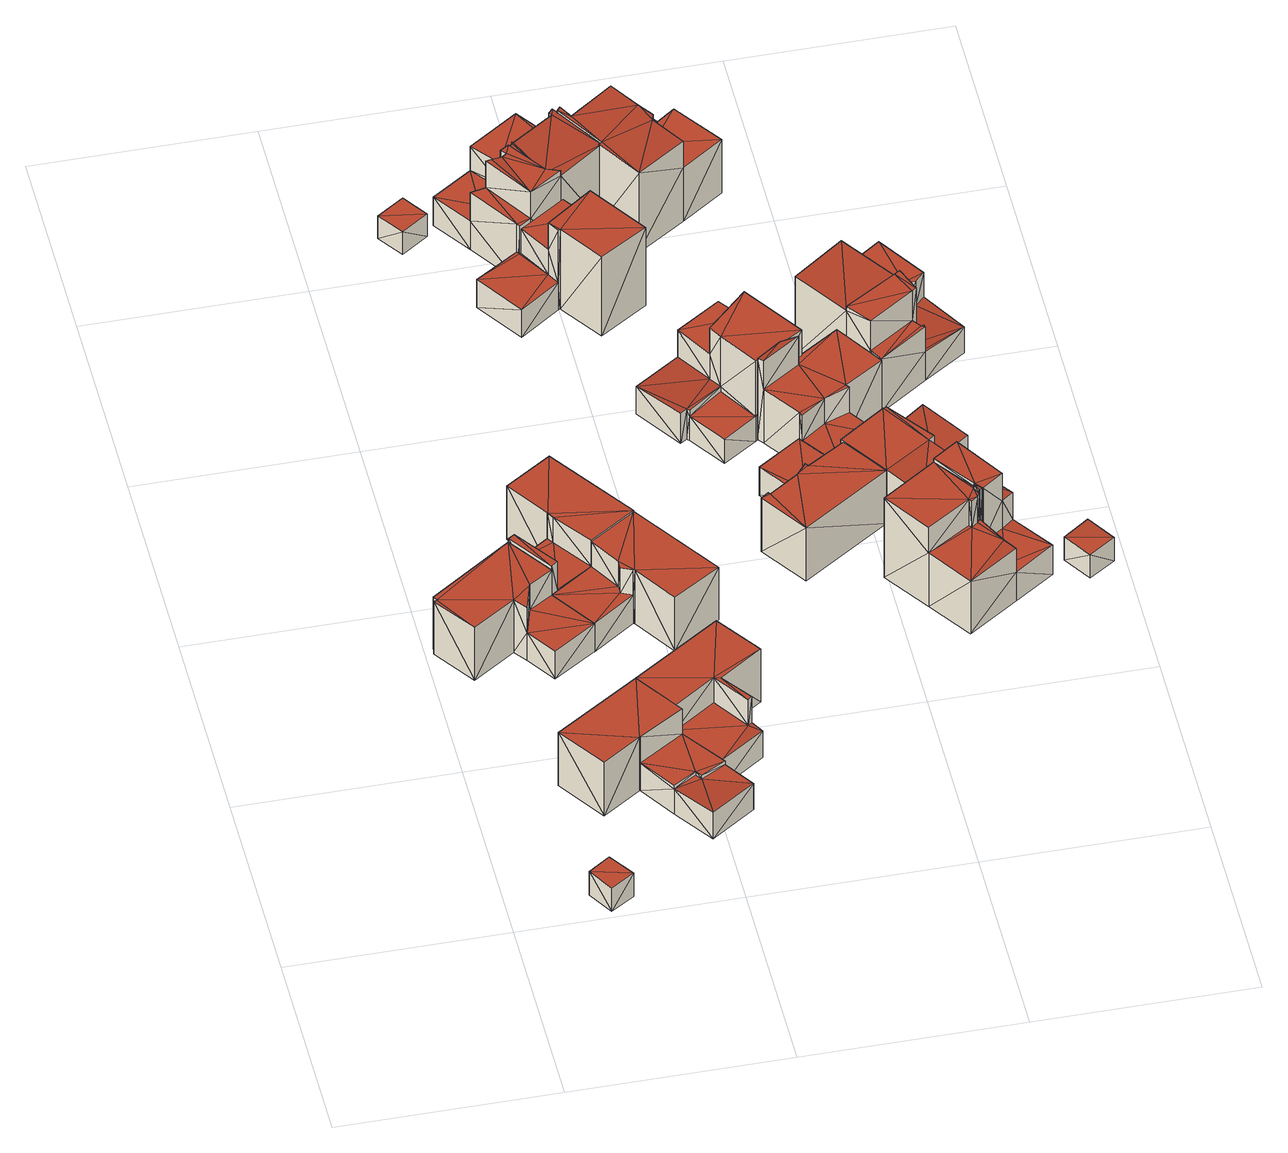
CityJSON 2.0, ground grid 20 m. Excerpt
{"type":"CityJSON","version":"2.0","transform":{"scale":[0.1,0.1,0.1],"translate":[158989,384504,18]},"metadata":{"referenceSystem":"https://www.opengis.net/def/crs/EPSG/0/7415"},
"CityObjects":{
"building1":{"type":"Building","attributes":{"oorspronkelijk_bouwjaar":2013,"status":"Pand in gebruik","geconstateerd":false,"h_maaiveld":18.82,"dak_type":"single horizontal","pw_datum":"2016-12-01","pw_actueel":"yes","pw_bron":"ahn3","reconstructie_methode":"tudelft3d-geoflow","versie_methode":"v21.03.1","kas_warenhuis":false,"ondergronds_type":"above ground","lod11_replace":false,"reconstruction_skipped":false},"geometry":[{"type":"Solid","lod":"2.2","boundaries":[[[[0,1,2]],[[2,1,3]],[[4,0,5]],[[5,0,2]],[[6,1,0]],[[4,6,0]],[[5,2,7]],[[7,2,3]],[[7,3,1]],[[6,7,1]],[[5,7,6]],[[4,5,6]]]],"semantics":{"surfaces":[{"type":"GroundSurface"},{"type":"WallSurface"},{"type":"RoofSurface"}],"values":[[0,0,1,1,1,1,1,1,1,1,2,2]]}}]},
"building2":{"type":"Building","attributes":{"oorspronkelijk_bouwjaar":2013,"status":"Pand in gebruik","geconstateerd":false,"h_maaiveld":18.86,"dak_type":"multiple horizontal","pw_datum":"2016-12-01","pw_actueel":"yes","pw_bron":"ahn3","reconstructie_methode":"tudelft3d-geoflow","versie_methode":"v21.03.1","kas_warenhuis":false,"ondergronds_type":"above ground","lod11_replace":false,"reconstruction_skipped":false},"geometry":[{"type":"Solid","lod":"2.2","boundaries":[[[[8,9,10]],[[11,12,8]],[[8,12,9]],[[13,12,11]],[[14,15,16]],[[13,11,15]],[[13,15,17]],[[15,11,16]],[[18,17,15]],[[19,18,15]],[[19,15,14]],[[20,19,14]],[[21,13,17]],[[18,21,17]],[[22,23,24]],[[24,23,25]],[[26,10,27]],[[27,10,9]],[[28,8,10]],[[26,28,10]],[[27,9,25]],[[25,9,12]],[[28,11,8]],[[29,30,28]],[[28,30,11]],[[20,14,16]],[[31,20,16]],[[24,25,21]],[[21,25,13]],[[13,25,12]],[[31,16,30]],[[30,16,11]],[[29,28,22]],[[22,28,23]],[[26,27,28]],[[28,27,23]],[[23,27,25]],[[31,30,19]],[[21,30,22]],[[22,30,29]],[[24,21,22]],[[21,18,19]],[[19,20,31]],[[21,19,30]]]],"semantics":{"surfaces":[{"type":"GroundSurface"},{"type":"WallSurface"},{"type":"RoofSurface"}],"values":[[0,0,0,0,0,0,0,0,1,1,1,1,1,1,1,1,1,1,1,1,1,1,1,1,1,1,1,1,1,1,1,1,1,1,2,2,2,2,2,2,2,2,2,2]]}}]},
"building3":{"type":"Building","attributes":{"oorspronkelijk_bouwjaar":2013,"status":"Pand in gebruik","geconstateerd":false,"h_maaiveld":18.84,"dak_type":"multiple horizontal","pw_datum":"2016-12-01","pw_actueel":"yes","pw_bron":"ahn3","reconstructie_methode":"tudelft3d-geoflow","versie_methode":"v21.03.1","kas_warenhuis":false,"ondergronds_type":"above ground","lod11_replace":false,"reconstruction_skipped":false},"geometry":[{"type":"Solid","lod":"2.2","boundaries":[[[[32,33,34]],[[33,35,34]],[[36,35,33]],[[37,34,38]],[[32,34,37]],[[33,39,36]],[[39,40,36]],[[41,40,39]],[[42,35,36]],[[43,44,42]],[[42,44,35]],[[45,46,47]],[[47,46,33]],[[33,46,39]],[[48,38,49]],[[49,38,34]],[[44,34,35]],[[50,49,44]],[[44,49,34]],[[51,41,46]],[[46,41,39]],[[50,44,47]],[[52,50,47]],[[53,40,51]],[[51,40,41]],[[54,32,37]],[[55,54,37]],[[42,36,40]],[[53,42,40]],[[43,42,56]],[[56,42,57]],[[56,57,58]],[[59,56,58]],[[59,58,46]],[[45,59,46]],[[55,37,38]],[[48,55,38]],[[52,47,54]],[[54,47,32]],[[32,47,33]],[[42,53,58]],[[57,42,58]],[[58,53,51]],[[46,58,51]],[[50,52,49]],[[49,54,55]],[[49,52,54]],[[49,55,48]],[[43,56,44]],[[47,56,45]],[[45,56,59]],[[47,44,56]]]],"semantics":{"surfaces":[{"type":"GroundSurface"},{"type":"WallSurface"},{"type":"RoofSurface"}],"values":[[0,0,0,0,0,0,0,0,1,1,1,1,1,1,1,1,1,1,1,1,1,1,1,1,1,1,1,1,1,1,1,1,1,1,1,1,1,1,1,1,2,2,2,2,2,2,2,2,2,2,2,2]]}}]},
"building4":{"type":"Building","attributes":{"oorspronkelijk_bouwjaar":2013,"status":"Pand in gebruik","geconstateerd":false,"h_maaiveld":18.82,"dak_type":"slanted","pw_datum":"2016-12-01","pw_actueel":"yes","pw_bron":"ahn3","reconstructie_methode":"tudelft3d-geoflow","versie_methode":"v21.03.1","kas_warenhuis":false,"ondergronds_type":"above ground","lod11_replace":false,"reconstruction_skipped":false},"geometry":[{"type":"Solid","lod":"2.2","boundaries":[[[[60,61,62]],[[62,63,64]],[[62,61,63]],[[65,66,67]],[[68,64,69]],[[67,66,69]],[[66,68,69]],[[68,62,64]],[[70,71,72]],[[72,71,65]],[[65,71,66]],[[73,67,74]],[[75,73,74]],[[74,67,69]],[[76,62,68]],[[77,78,76]],[[76,78,62]],[[79,80,81]],[[82,79,81]],[[76,68,66]],[[71,76,66]],[[74,69,81]],[[81,69,64]],[[83,60,62]],[[78,83,62]],[[84,63,85]],[[85,63,61]],[[72,65,67]],[[73,72,67]],[[75,74,70]],[[70,74,71]],[[77,76,86]],[[87,77,86]],[[87,86,80]],[[79,87,80]],[[85,61,60]],[[83,85,60]],[[82,81,84]],[[84,81,63]],[[63,81,64]],[[75,70,73]],[[73,70,72]],[[84,85,78]],[[87,79,78]],[[78,85,83]],[[82,84,79]],[[87,78,77]],[[79,84,78]],[[74,80,71]],[[86,76,80]],[[76,71,80]],[[80,74,81]]]],"semantics":{"surfaces":[{"type":"GroundSurface"},{"type":"WallSurface"},{"type":"RoofSurface"}],"values":[[0,0,0,0,0,0,0,0,1,1,1,1,1,1,1,1,1,1,1,1,1,1,1,1,1,1,1,1,1,1,1,1,1,1,1,1,1,1,1,1,2,2,2,2,2,2,2,2,2,2,2,2]]}}]},
"building5":{"type":"Building","attributes":{"oorspronkelijk_bouwjaar":2013,"status":"Pand in gebruik","geconstateerd":false,"h_maaiveld":18.86,"dak_type":"multiple horizontal","pw_datum":"2016-12-01","pw_actueel":"yes","pw_bron":"ahn3","reconstructie_methode":"tudelft3d-geoflow","versie_methode":"v21.03.1","kas_warenhuis":false,"ondergronds_type":"above ground","lod11_replace":false,"reconstruction_skipped":false},"geometry":[{"type":"Solid","lod":"2.2","boundaries":[[[[88,89,90]],[[91,88,90]],[[90,89,92]],[[91,90,93]],[[94,93,95]],[[91,93,94]],[[96,91,97]],[[97,91,94]],[[98,99,100]],[[100,99,90]],[[90,99,93]],[[101,95,93]],[[99,101,93]],[[102,96,103]],[[103,96,104]],[[96,88,91]],[[102,54,96]],[[96,54,88]],[[105,92,106]],[[106,92,89]],[[106,89,54]],[[54,89,88]],[[100,90,92]],[[105,100,92]],[[107,108,98]],[[98,108,99]],[[103,104,108]],[[107,103,108]],[[97,94,101]],[[101,94,95]],[[108,101,99]],[[96,108,104]],[[96,97,108]],[[108,97,101]],[[100,107,98]],[[103,107,100]],[[103,106,54]],[[103,100,105]],[[103,105,106]],[[102,103,54]]]],"semantics":{"surfaces":[{"type":"GroundSurface"},{"type":"WallSurface"},{"type":"RoofSurface"}],"values":[[0,0,0,0,0,0,1,1,1,1,1,1,1,1,1,1,1,1,1,1,1,1,1,1,1,1,1,1,1,1,2,2,2,2,2,2,2,2,2,2]]}}]},
"building6":{"type":"Building","attributes":{"oorspronkelijk_bouwjaar":2013,"status":"Pand in gebruik","geconstateerd":false,"h_maaiveld":18.84,"dak_type":"multiple horizontal","pw_datum":"2016-12-01","pw_actueel":"yes","pw_bron":"ahn3","reconstructie_methode":"tudelft3d-geoflow","versie_methode":"v21.03.1","kas_warenhuis":false,"ondergronds_type":"above ground","lod11_replace":false,"reconstruction_skipped":false},"geometry":[{"type":"Solid","lod":"2.2","boundaries":[[[[109,110,67]],[[111,109,64]],[[64,109,67]],[[111,112,113]],[[111,64,63]],[[111,63,112]],[[114,115,116]],[[116,115,111]],[[111,115,109]],[[116,111,113]],[[117,116,113]],[[27,110,115]],[[115,110,109]],[[25,67,110]],[[27,25,110]],[[118,81,119]],[[120,118,119]],[[81,63,64]],[[118,121,81]],[[81,121,63]],[[117,113,122]],[[122,113,112]],[[122,112,121]],[[121,112,63]],[[120,119,123]],[[124,120,123]],[[124,123,114]],[[114,123,115]],[[81,64,67]],[[25,81,67]],[[27,115,123]],[[25,123,119]],[[25,27,123]],[[25,119,81]],[[124,114,116]],[[121,116,122]],[[120,124,116]],[[122,116,117]],[[121,120,116]],[[118,120,121]]]],"semantics":{"surfaces":[{"type":"GroundSurface"},{"type":"WallSurface"},{"type":"RoofSurface"}],"values":[[0,0,0,0,0,0,1,1,1,1,1,1,1,1,1,1,1,1,1,1,1,1,1,1,1,1,1,1,1,1,2,2,2,2,2,2,2,2,2,2]]}}]},
"building7":{"type":"Building","attributes":{"oorspronkelijk_bouwjaar":2013,"status":"Pand in gebruik","geconstateerd":false,"h_maaiveld":18.86,"dak_type":"single horizontal","pw_datum":"2016-12-01","pw_actueel":"yes","pw_bron":"ahn3","reconstructie_methode":"tudelft3d-geoflow","versie_methode":"v21.03.1","kas_warenhuis":false,"ondergronds_type":"above ground","lod11_replace":false,"reconstruction_skipped":false},"geometry":[{"type":"Solid","lod":"2.2","boundaries":[[[[125,126,127]],[[127,126,128]],[[129,127,130]],[[130,127,128]],[[131,126,125]],[[132,131,125]],[[132,125,129]],[[129,125,127]],[[130,128,126]],[[131,130,126]],[[130,131,129]],[[129,131,132]]]],"semantics":{"surfaces":[{"type":"GroundSurface"},{"type":"WallSurface"},{"type":"RoofSurface"}],"values":[[0,0,1,1,1,1,1,1,1,1,2,2]]}}]},
"building8":{"type":"Building","attributes":{"oorspronkelijk_bouwjaar":2013,"status":"Pand in gebruik","geconstateerd":false,"h_maaiveld":18.86,"dak_type":"multiple horizontal","pw_datum":"2016-12-01","pw_actueel":"yes","pw_bron":"ahn3","reconstructie_methode":"tudelft3d-geoflow","versie_methode":"v21.03.1","kas_warenhuis":false,"ondergronds_type":"above ground","lod11_replace":false,"reconstruction_skipped":false},"geometry":[{"type":"Solid","lod":"2.2","boundaries":[[[[133,134,135]],[[136,137,138]],[[139,135,140]],[[133,135,139]],[[135,141,137]],[[140,135,137]],[[141,142,143]],[[143,138,137]],[[141,143,137]],[[144,141,135]],[[145,144,135]],[[145,135,134]],[[146,145,134]],[[147,136,148]],[[148,136,138]],[[144,142,141]],[[149,150,144]],[[144,150,142]],[[151,139,152]],[[152,139,140]],[[153,133,151]],[[151,133,139]],[[146,134,133]],[[153,146,133]],[[154,152,155]],[[155,152,137]],[[137,152,140]],[[155,137,147]],[[147,137,136]],[[156,138,143]],[[157,148,156]],[[156,148,138]],[[149,144,158]],[[159,149,158]],[[156,143,150]],[[150,143,142]],[[157,156,159]],[[160,157,159]],[[160,159,154]],[[154,159,152]],[[152,159,158]],[[152,158,151]],[[145,158,144]],[[145,153,158]],[[146,153,145]],[[153,151,158]],[[159,156,149]],[[149,156,150]],[[160,154,155]],[[148,155,147]],[[157,160,155]],[[157,155,148]]]],"semantics":{"surfaces":[{"type":"GroundSurface"},{"type":"WallSurface"},{"type":"RoofSurface"}],"values":[[0,0,0,0,0,0,0,0,0,1,1,1,1,1,1,1,1,1,1,1,1,1,1,1,1,1,1,1,1,1,1,1,1,1,1,1,1,1,1,1,1,2,2,2,2,2,2,2,2,2,2,2]]}}]},
"building9":{"type":"Building","attributes":{"oorspronkelijk_bouwjaar":2013,"status":"Pand in gebruik","geconstateerd":false,"h_maaiveld":18.82,"dak_type":"multiple horizontal","pw_datum":"2016-12-01","pw_actueel":"yes","pw_bron":"ahn3","reconstructie_methode":"tudelft3d-geoflow","versie_methode":"v21.03.1","kas_warenhuis":false,"ondergronds_type":"above ground","lod11_replace":false,"reconstruction_skipped":false},"geometry":[{"type":"Solid","lod":"2.2","boundaries":[[[[161,162,163]],[[164,161,165]],[[161,164,166]],[[162,161,166]],[[164,167,166]],[[162,166,168]],[[162,168,169]],[[168,170,169]],[[171,163,162]],[[172,171,162]],[[173,169,174]],[[174,169,170]],[[175,164,176]],[[176,164,165]],[[175,167,164]],[[177,178,175]],[[175,178,167]],[[179,161,171]],[[171,161,163]],[[180,172,173]],[[173,172,169]],[[169,172,162]],[[179,165,161]],[[181,176,179]],[[179,176,165]],[[182,183,184]],[[184,183,185]],[[186,187,188]],[[188,187,189]],[[189,187,190]],[[188,189,191]],[[192,188,191]],[[193,194,187]],[[187,194,190]],[[195,196,197]],[[198,195,197]],[[199,200,196]],[[195,199,196]],[[166,200,168]],[[196,200,166]],[[201,202,199]],[[199,202,200]],[[203,179,204]],[[205,181,203]],[[203,181,179]],[[205,203,206]],[[207,205,206]],[[208,209,207]],[[210,208,207]],[[210,207,193]],[[193,207,194]],[[194,207,206]],[[211,212,202]],[[201,211,202]],[[213,212,214]],[[202,212,213]],[[192,191,215]],[[215,191,216]],[[198,197,187]],[[186,198,187]],[[184,185,208]],[[208,185,209]],[[177,175,182]],[[182,175,183]],[[196,166,167]],[[178,196,167]],[[203,204,217]],[[217,204,218]],[[215,216,211]],[[211,216,212]],[[217,218,214]],[[212,217,214]],[[202,213,180]],[[180,213,172]],[[174,170,200]],[[200,170,168]],[[174,200,173]],[[173,202,180]],[[173,200,202]],[[185,183,209]],[[176,183,175]],[[176,181,205]],[[176,205,183]],[[205,207,183]],[[207,209,183]],[[199,211,201]],[[192,186,188]],[[215,199,198]],[[199,215,211]],[[198,192,215]],[[195,198,199]],[[186,192,198]],[[196,178,197]],[[197,178,184]],[[182,184,177]],[[197,184,208]],[[184,178,177]],[[193,208,210]],[[197,208,193]],[[197,193,187]],[[214,218,213]],[[172,218,171]],[[179,218,204]],[[171,218,179]],[[172,213,218]],[[203,217,189]],[[191,189,216]],[[216,189,212]],[[190,203,189]],[[206,190,194]],[[189,217,212]],[[206,203,190]]]],"semantics":{"surfaces":[{"type":"GroundSurface"},{"type":"WallSurface"},{"type":"RoofSurface"}],"values":[[0,0,0,0,0,0,0,0,1,1,1,1,1,1,1,1,1,1,1,1,1,1,1,1,1,1,1,1,1,1,1,1,1,1,1,1,1,1,1,1,1,1,1,1,1,1,1,1,1,1,1,1,1,1,1,1,1,1,1,1,1,1,1,1,1,1,1,1,1,1,1,1,1,1,1,1,2,2,2,2,2,2,2,2,2,2,2,2,2,2,2,2,2,2,2,2,2,2,2,2,2,2,2,2,2,2,2,2,2,2,2,2]]}}]},
"building10":{"type":"Building","attributes":{"oorspronkelijk_bouwjaar":2013,"status":"Pand in gebruik","geconstateerd":false,"h_maaiveld":18.83,"dak_type":"slanted","pw_datum":"2016-12-01","pw_actueel":"yes","pw_bron":"ahn3","reconstructie_methode":"tudelft3d-geoflow","versie_methode":"v21.03.1","kas_warenhuis":false,"ondergronds_type":"above ground","lod11_replace":false,"reconstruction_skipped":false},"geometry":[{"type":"Solid","lod":"2.2","boundaries":[[[[219,220,221]],[[222,223,224]],[[221,220,223]],[[221,222,225]],[[221,223,222]],[[225,222,226]],[[227,228,225]],[[228,221,225]],[[229,224,223]],[[230,231,229]],[[229,231,224]],[[230,229,232]],[[233,230,232]],[[234,222,224]],[[231,234,224]],[[235,219,236]],[[236,219,221]],[[237,228,227]],[[238,237,227]],[[238,227,225]],[[239,238,225]],[[240,241,242]],[[242,241,239]],[[239,241,243]],[[244,220,219]],[[235,244,219]],[[229,223,220]],[[244,229,220]],[[245,234,233]],[[246,245,233]],[[242,239,247]],[[247,239,226]],[[226,239,225]],[[237,221,228]],[[248,236,237]],[[237,236,221]],[[248,237,241]],[[241,237,243]],[[246,233,240]],[[240,233,241]],[[241,233,232]],[[234,226,222]],[[245,247,234]],[[234,247,226]],[[234,231,230]],[[233,234,230]],[[239,243,237]],[[238,239,237]],[[244,235,236]],[[241,236,248]],[[232,244,236]],[[232,236,241]],[[229,244,232]],[[240,245,246]],[[242,247,240]],[[240,247,245]]]],"semantics":{"surfaces":[{"type":"GroundSurface"},{"type":"WallSurface"},{"type":"RoofSurface"}],"values":[[0,0,0,0,0,0,0,0,1,1,1,1,1,1,1,1,1,1,1,1,1,1,1,1,1,1,1,1,1,1,1,1,1,1,1,1,1,1,1,1,1,1,1,1,2,2,2,2,2,2,2,2,2,2,2,2]]}}]},
"building11":{"type":"Building","attributes":{"oorspronkelijk_bouwjaar":2013,"status":"Pand in gebruik","geconstateerd":false,"h_maaiveld":18.84,"dak_type":"multiple horizontal","pw_datum":"2016-12-01","pw_actueel":"yes","pw_bron":"ahn3","reconstructie_methode":"tudelft3d-geoflow","versie_methode":"v21.03.1","kas_warenhuis":false,"ondergronds_type":"above ground","lod11_replace":false,"reconstruction_skipped":false},"geometry":[{"type":"Solid","lod":"2.2","boundaries":[[[[249,250,251]],[[252,249,253]],[[253,249,251]],[[254,253,255]],[[252,253,256]],[[256,253,254]],[[257,258,259]],[[259,258,250]],[[250,258,251]],[[259,250,260]],[[260,250,249]],[[261,254,255]],[[262,261,255]],[[263,264,265]],[[266,263,265]],[[266,265,267]],[[267,265,268]],[[269,252,256]],[[270,271,269]],[[269,271,252]],[[262,255,272]],[[272,255,253]],[[269,256,254]],[[261,269,254]],[[270,269,264]],[[263,270,264]],[[260,249,252]],[[271,260,252]],[[272,253,251]],[[258,272,251]],[[267,268,273]],[[274,267,273]],[[274,273,258]],[[257,274,258]],[[263,271,270]],[[259,274,257]],[[259,260,274]],[[263,267,271]],[[267,260,271]],[[266,267,263]],[[274,260,267]],[[258,273,268]],[[272,268,265]],[[272,258,268]],[[262,265,261]],[[262,272,265]],[[265,264,269]],[[265,269,261]]]],"semantics":{"surfaces":[{"type":"GroundSurface"},{"type":"WallSurface"},{"type":"RoofSurface"}],"values":[[0,0,0,0,0,0,1,1,1,1,1,1,1,1,1,1,1,1,1,1,1,1,1,1,1,1,1,1,1,1,1,1,1,1,2,2,2,2,2,2,2,2,2,2,2,2,2,2]]}}]},
"building12":{"type":"Building","attributes":{"oorspronkelijk_bouwjaar":2013,"status":"Pand in gebruik","geconstateerd":false,"h_maaiveld":18.86,"dak_type":"multiple horizontal","pw_datum":"2016-12-01","pw_actueel":"yes","pw_bron":"ahn3","reconstructie_methode":"tudelft3d-geoflow","versie_methode":"v21.03.1","kas_warenhuis":false,"ondergronds_type":"above ground","lod11_replace":false,"reconstruction_skipped":false},"geometry":[{"type":"Solid","lod":"2.2","boundaries":[[[[275,276,277]],[[278,279,277]],[[277,276,280]],[[281,279,278]],[[279,275,277]],[[282,275,279]],[[282,279,283]],[[284,283,285]],[[282,283,284]],[[286,281,278]],[[287,286,278]],[[288,282,289]],[[289,282,284]],[[290,285,283]],[[291,290,283]],[[292,280,276]],[[293,294,292]],[[292,294,280]],[[295,296,297]],[[297,296,298]],[[287,278,277]],[[298,287,277]],[[299,279,286]],[[286,279,281]],[[292,276,300]],[[300,276,275]],[[301,291,299]],[[299,291,279]],[[279,291,283]],[[300,275,288]],[[302,300,288]],[[288,275,282]],[[303,304,301]],[[301,304,291]],[[289,284,290]],[[290,284,285]],[[297,298,294]],[[294,298,280]],[[280,298,277]],[[293,292,295]],[[295,292,296]],[[302,288,303]],[[303,288,304]],[[304,290,291]],[[288,289,304]],[[304,289,290]],[[293,295,297]],[[294,293,297]],[[303,301,299]],[[287,299,286]],[[303,299,296]],[[300,303,292]],[[296,299,287]],[[298,296,287]],[[302,303,300]],[[292,303,296]]]],"semantics":{"surfaces":[{"type":"GroundSurface"},{"type":"WallSurface"},{"type":"RoofSurface"}],"values":[[0,0,0,0,0,0,0,0,0,1,1,1,1,1,1,1,1,1,1,1,1,1,1,1,1,1,1,1,1,1,1,1,1,1,1,1,1,1,1,1,1,1,1,2,2,2,2,2,2,2,2,2,2,2,2,2]]}}]},
"building13":{"type":"Building","attributes":{"oorspronkelijk_bouwjaar":2013,"status":"Pand in gebruik","geconstateerd":false,"h_maaiveld":18.84,"dak_type":"multiple horizontal","pw_datum":"2016-12-01","pw_actueel":"yes","pw_bron":"ahn3","reconstructie_methode":"tudelft3d-geoflow","versie_methode":"v21.03.1","kas_warenhuis":false,"ondergronds_type":"above ground","lod11_replace":false,"reconstruction_skipped":false},"geometry":[{"type":"Solid","lod":"2.2","boundaries":[[[[305,306,307]],[[308,309,167]],[[310,311,167]],[[311,312,167]],[[167,305,307]],[[308,167,307]],[[312,305,167]],[[313,305,312]],[[314,167,315]],[[315,167,309]],[[315,309,316]],[[316,309,308]],[[317,318,319]],[[319,318,310]],[[310,318,311]],[[320,308,307]],[[321,316,320]],[[320,316,308]],[[321,320,322]],[[323,321,322]],[[320,307,324]],[[324,307,306]],[[325,326,318]],[[318,326,311]],[[311,326,312]],[[327,328,329]],[[329,328,330]],[[323,322,331]],[[332,323,331]],[[319,310,314]],[[314,310,167]],[[333,334,318]],[[317,333,318]],[[329,330,335]],[[335,330,336]],[[332,331,335]],[[337,332,335]],[[338,313,326]],[[326,313,312]],[[324,306,328]],[[327,324,328]],[[328,306,305]],[[337,335,339]],[[340,337,339]],[[341,335,336]],[[339,335,341]],[[340,339,333]],[[333,339,334]],[[339,341,326]],[[325,339,326]],[[328,305,313]],[[338,328,313]],[[337,340,333]],[[323,337,314]],[[314,337,333]],[[333,317,319]],[[333,319,314]],[[316,314,315]],[[321,323,316]],[[332,337,323]],[[323,314,316]],[[322,320,331]],[[331,324,327]],[[331,320,324]],[[331,329,335]],[[331,327,329]],[[330,328,341]],[[341,328,338]],[[326,341,338]],[[336,330,341]],[[334,339,318]],[[318,339,325]]]],"semantics":{"surfaces":[{"type":"GroundSurface"},{"type":"WallSurface"},{"type":"RoofSurface"}],"values":[[0,0,0,0,0,0,0,0,1,1,1,1,1,1,1,1,1,1,1,1,1,1,1,1,1,1,1,1,1,1,1,1,1,1,1,1,1,1,1,1,1,1,1,1,1,1,1,1,1,1,1,1,2,2,2,2,2,2,2,2,2,2,2,2,2,2,2,2,2,2,2,2]]}}]},
"building14":{"type":"Building","attributes":{"oorspronkelijk_bouwjaar":2013,"status":"Pand in gebruik","geconstateerd":false,"h_maaiveld":18.77,"dak_type":"multiple horizontal","pw_datum":"2016-12-01","pw_actueel":"yes","pw_bron":"ahn3","reconstructie_methode":"tudelft3d-geoflow","versie_methode":"v21.03.1","kas_warenhuis":false,"ondergronds_type":"above ground","lod11_replace":false,"reconstruction_skipped":false},"geometry":[{"type":"Solid","lod":"2.2","boundaries":[[[[342,343,344]],[[345,344,346]],[[347,342,344]],[[348,344,345]],[[348,345,349]],[[347,344,348]],[[347,348,350]],[[351,350,348]],[[352,353,351]],[[351,353,350]],[[354,355,356]],[[356,355,357]],[[358,359,360]],[[361,358,360]],[[362,363,364]],[[365,362,364]],[[366,367,363]],[[362,366,363]],[[368,369,370]],[[370,369,343]],[[343,369,344]],[[371,372,359]],[[358,371,359]],[[347,372,342]],[[359,372,347]],[[359,347,350]],[[353,359,350]],[[373,374,371]],[[371,374,372]],[[351,348,375]],[[375,348,349]],[[374,364,376]],[[373,365,374]],[[374,365,364]],[[361,360,377]],[[377,360,378]],[[379,380,366]],[[366,380,367]],[[367,380,381]],[[382,356,379]],[[379,356,380]],[[380,356,357]],[[383,384,381]],[[380,383,381]],[[385,349,345]],[[386,375,385]],[[385,375,349]],[[387,388,354]],[[354,388,355]],[[386,385,384]],[[383,386,384]],[[370,343,372]],[[372,343,342]],[[374,376,369]],[[368,374,369]],[[389,346,369]],[[369,346,344]],[[390,391,388]],[[387,390,388]],[[377,378,356]],[[382,377,356]],[[385,345,346]],[[389,385,346]],[[352,351,390]],[[390,351,391]],[[374,368,372]],[[372,368,370]],[[375,386,383]],[[351,375,388]],[[388,375,383]],[[351,388,391]],[[355,383,380]],[[357,355,380]],[[388,383,355]],[[389,369,376]],[[384,376,364]],[[384,389,376]],[[384,364,363]],[[381,363,367]],[[384,363,381]],[[385,389,384]],[[356,378,354]],[[353,390,359]],[[359,378,360]],[[353,352,390]],[[390,354,378]],[[359,390,378]],[[387,354,390]],[[365,361,366]],[[377,382,366]],[[366,382,379]],[[361,371,358]],[[366,361,377]],[[373,361,365]],[[365,366,362]],[[371,361,373]]]],"semantics":{"surfaces":[{"type":"GroundSurface"},{"type":"WallSurface"},{"type":"RoofSurface"}],"values":[[0,0,0,0,0,0,0,1,1,1,1,1,1,1,1,1,1,1,1,1,1,1,1,1,1,1,1,1,1,1,1,1,1,1,1,1,1,1,1,1,1,1,1,1,1,1,1,1,1,1,1,1,1,1,1,1,1,1,1,1,1,1,1,1,1,2,2,2,2,2,2,2,2,2,2,2,2,2,2,2,2,2,2,2,2,2,2,2,2,2,2,2,2,2,2,2]]}}]},
"building15":{"type":"Building","attributes":{"oorspronkelijk_bouwjaar":2013,"status":"Pand in gebruik","geconstateerd":false,"h_maaiveld":18.85,"dak_type":"multiple horizontal","pw_datum":"2016-12-01","pw_actueel":"yes","pw_bron":"ahn3","reconstructie_methode":"tudelft3d-geoflow","versie_methode":"v21.03.1","kas_warenhuis":false,"ondergronds_type":"above ground","lod11_replace":false,"reconstruction_skipped":false},"geometry":[{"type":"Solid","lod":"2.2","boundaries":[[[[284,285,392]],[[393,394,395]],[[393,396,394]],[[395,394,397]],[[395,397,285]],[[397,392,285]],[[398,399,397]],[[399,392,397]],[[400,398,397]],[[401,400,397]],[[402,397,394]],[[403,401,402]],[[402,401,397]],[[404,405,406]],[[406,405,285]],[[285,405,395]],[[407,393,405]],[[405,393,395]],[[402,394,396]],[[408,402,396]],[[406,285,409]],[[409,285,284]],[[410,399,398]],[[400,410,398]],[[403,402,405]],[[404,403,405]],[[411,392,410]],[[410,392,399]],[[408,396,393]],[[407,408,393]],[[409,284,411]],[[411,284,392]],[[410,400,401]],[[404,401,403]],[[411,410,401]],[[406,401,404]],[[411,401,406]],[[411,406,409]],[[408,407,402]],[[402,407,405]]]],"semantics":{"surfaces":[{"type":"GroundSurface"},{"type":"WallSurface"},{"type":"RoofSurface"}],"values":[[0,0,0,0,0,0,0,0,1,1,1,1,1,1,1,1,1,1,1,1,1,1,1,1,1,1,1,1,1,1,1,1,2,2,2,2,2,2,2,2]]}}]},
"building16":{"type":"Building","attributes":{"oorspronkelijk_bouwjaar":2013,"status":"Pand in gebruik","geconstateerd":false,"h_maaiveld":18.85,"dak_type":"multiple horizontal","pw_datum":"2016-12-01","pw_actueel":"yes","pw_bron":"ahn3","reconstructie_methode":"tudelft3d-geoflow","versie_methode":"v21.03.1","kas_warenhuis":false,"ondergronds_type":"above ground","lod11_replace":false,"reconstruction_skipped":false},"geometry":[{"type":"Solid","lod":"2.2","boundaries":[[[[412,281,413]],[[414,415,416]],[[416,412,413]],[[415,412,416]],[[417,412,415]],[[417,415,418]],[[419,412,417]],[[420,414,421]],[[421,414,416]],[[422,423,424]],[[424,423,418]],[[418,423,417]],[[425,426,427]],[[428,425,427]],[[429,430,431]],[[431,430,432]],[[431,432,422]],[[422,432,423]],[[433,419,417]],[[423,433,417]],[[434,435,436]],[[437,434,436]],[[424,418,438]],[[438,418,415]],[[439,440,441]],[[441,440,421]],[[437,436,442]],[[443,437,442]],[[443,442,444]],[[445,443,444]],[[435,281,412]],[[434,446,435]],[[435,446,281]],[[441,421,447]],[[447,421,448]],[[413,448,416]],[[448,421,416]],[[447,448,445]],[[449,447,445]],[[425,450,426]],[[451,452,425]],[[425,452,450]],[[449,445,452]],[[452,445,450]],[[450,445,444]],[[448,413,281]],[[446,448,281]],[[428,427,429]],[[429,427,430]],[[440,453,438]],[[454,440,438]],[[451,425,440]],[[439,451,440]],[[440,425,453]],[[454,438,420]],[[420,438,414]],[[414,438,415]],[[435,412,433]],[[433,412,419]],[[435,433,436]],[[426,450,432]],[[432,433,423]],[[436,444,442]],[[427,426,430]],[[426,432,430]],[[450,433,432]],[[436,433,450]],[[436,450,444]],[[431,422,429]],[[429,424,438]],[[429,422,424]],[[429,438,428]],[[428,438,453]],[[425,428,453]],[[445,448,446]],[[443,446,434]],[[443,445,446]],[[443,434,437]],[[451,439,452]],[[452,439,449]],[[447,449,441]],[[449,439,441]],[[454,420,421]],[[440,454,421]]]],"semantics":{"surfaces":[{"type":"GroundSurface"},{"type":"WallSurface"},{"type":"RoofSurface"}],"values":[[0,0,0,0,0,0,0,1,1,1,1,1,1,1,1,1,1,1,1,1,1,1,1,1,1,1,1,1,1,1,1,1,1,1,1,1,1,1,1,1,1,1,1,1,1,1,1,1,1,1,1,1,1,1,1,1,1,1,1,2,2,2,2,2,2,2,2,2,2,2,2,2,2,2,2,2,2,2,2,2,2,2,2,2]]}}]},
"building17":{"type":"Building","attributes":{"oorspronkelijk_bouwjaar":2013,"status":"Pand in gebruik","geconstateerd":false,"h_maaiveld":18.82,"dak_type":"single horizontal","pw_datum":"2016-12-01","pw_actueel":"yes","pw_bron":"ahn3","reconstructie_methode":"tudelft3d-geoflow","versie_methode":"v21.03.1","kas_warenhuis":false,"ondergronds_type":"above ground","lod11_replace":false,"reconstruction_skipped":false},"geometry":[{"type":"Solid","lod":"2.2","boundaries":[[[[455,456,457]],[[458,455,457]],[[459,457,456]],[[460,459,456]],[[460,456,461]],[[461,456,455]],[[462,458,457]],[[459,462,457]],[[461,455,462]],[[462,455,458]],[[461,462,459]],[[460,461,459]]]],"semantics":{"surfaces":[{"type":"GroundSurface"},{"type":"WallSurface"},{"type":"RoofSurface"}],"values":[[0,0,1,1,1,1,1,1,1,1,2,2]]}}]}
},
"vertices":[
[86,7,8],[72,31,8],[108,21,8],[92,45,8],[86,7,35],[108,21,35],[72,31,35],[92,45,35],
[82,320,9],[140,319,9],[100,293,9],[73,332,9],[112,361,9],[84,403,9],[7,345,9],[10,347,9],[34,306,9],[8,351,9],[8,351,69],[10,347,69],[7,345,69],[84,403,69],[90,347,70],[90,347,41],[112,361,70],[112,361,41],[100,293,41],[140,319,41],[82,320,41],[82,320,70],[73,332,70],[34,306,70],
[153,218,8],[183,172,8],[140,146,8],[141,146,8],[163,112,8],[75,167,8],[105,122,8],[211,132,8],[188,75,8],[229,103,8],[163,112,37],[163,112,41],[141,146,40],[211,132,41],[211,132,37],[183,172,41],[105,122,70],[140,146,70],[141,146,70],[229,103,38],[183,172,70],[188,75,39],[153,218,69],[75,167,69],[184,125,41],[184,125,37],[188,119,37],[188,119,41],
[97,469,8],[140,498,8],[124,429,8],[195,417,8],[152,388,8],[84,403,8],[90,407,8],[112,361,8],[123,429,8],[118,366,8],[90,407,73],[90,407,41],[84,403,73],[112,361,74],[118,366,41],[118,366,74],[123,429,41],[123,429,70],[124,429,70],[127,423,70],[127,423,41],[152,388,41],[152,388,71],[97,469,70],[195,417,70],[140,498,69],[127,424,41],[127,424,70],
[153,218,9],[234,272,9],[223,202,9],[179,178,9],[263,229,9],[243,173,9],[209,134,9],[250,162,9],[179,178,41],[209,134,41],[243,173,71],[243,173,41],[223,202,70],[250,162,40],[179,178,70],[217,204,70],[217,204,41],[263,229,70],[234,272,69],[239,170,71],[239,170,41],
[179,346,8],[140,319,8],[180,346,8],[250,335,8],[206,306,8],[179,346,70],[179,346,41],[180,346,70],[206,306,70],[152,388,70],[169,359,41],[169,359,70],[195,417,69],[250,335,69],[169,351,41],[169,351,70],
[95,867,9],[111,843,9],[70,850,9],[86,826,9],[70,850,35],[86,826,35],[111,843,35],[95,867,35],
[133,750,9],[173,776,9],[175,773,9],[228,693,9],[201,733,9],[272,722,9],[162,706,9],[199,732,9],[176,774,9],[218,802,9],[236,775,9],[176,774,41],[175,773,41],[173,776,41],[228,693,101],[272,722,99],[176,774,69],[218,802,69],[162,706,41],[199,732,41],[133,750,41],[199,732,101],[201,733,101],[236,775,70],[236,775,100],[193,743,41],[193,743,70],[193,743,101],
[156,881,8],[143,821,8],[119,856,8],[226,877,8],[202,912,8],[216,800,8],[258,829,8],[186,780,8],[173,776,8],[175,773,8],[119,856,41],[143,821,41],[173,776,73],[175,773,73],[226,877,70],[202,912,69],[226,877,102],[258,829,99],[156,881,41],[143,821,74],[156,881,69],[222,873,102],[222,873,70],[224,870,102],[224,870,70],[180,840,104],[180,840,101],[172,835,104],[172,835,47],[180,840,47],[176,830,48],[176,830,104],[184,843,102],[184,843,47],[216,800,104],[216,800,98],[204,805,99],[204,805,104],[186,780,104],[186,780,73],[157,824,105],[157,824,74],[176,855,46],[176,855,41],[176,855,70],[184,845,47],[184,845,70],[185,844,102],[185,844,70],[184,845,102],[162,825,105],[162,825,47],[157,824,41],[162,825,41],[172,827,104],[172,827,47],[155,838,45],[155,838,41],
[265,552,8],[236,595,8],[271,556,8],[336,627,8],[278,623,8],[319,651,8],[327,541,8],[373,571,8],[296,520,8],[273,554,8],[278,623,40],[278,623,71],[319,651,70],[298,589,42],[298,589,71],[336,627,70],[265,552,43],[271,556,43],[273,554,36],[296,520,36],[327,541,37],[305,577,101],[305,577,43],[327,541,101],[305,577,37],[236,595,40],[336,627,100],[298,589,101],[373,571,100],[273,554,43],
[332,366,8],[303,409,8],[310,414,8],[413,420,8],[343,436,8],[356,503,8],[316,476,8],[385,461,8],[310,414,70],[310,414,41],[303,409,70],[332,366,69],[356,503,41],[316,476,41],[350,439,70],[350,439,41],[348,442,41],[348,442,70],[339,431,70],[339,431,41],[385,461,41],[385,461,70],[413,420,69],[343,436,41],[311,412,41],[311,412,70],
[356,503,9],[333,537,9],[352,558,9],[409,596,9],[402,528,9],[329,542,9],[438,552,9],[358,499,9],[404,525,9],[383,463,9],[426,492,9],[438,552,69],[409,596,70],[358,499,41],[383,463,41],[426,492,41],[404,525,41],[333,537,71],[333,537,104],[329,542,103],[368,560,104],[368,560,71],[352,558,103],[352,558,71],[402,528,70],[356,503,71],[404,525,70],[358,499,71],[381,516,70],[381,516,41],
[333,889,8],[364,843,8],[325,816,8],[281,787,8],[255,827,8],[229,872,8],[232,875,8],[271,901,8],[308,926,8],[258,829,102],[255,827,102],[281,787,100],[232,875,105],[232,875,70],[229,872,104],[325,816,70],[325,816,101],[305,845,70],[305,845,103],[364,843,70],[271,901,74],[271,901,41],[333,889,69],[333,889,42],[300,864,70],[300,864,41],[307,851,70],[307,851,103],[239,863,104],[239,863,70],[297,864,70],[297,864,41],[297,864,104],[308,926,42],[279,890,74],[279,890,106],[279,890,41],
[470,405,8],[480,412,8],[510,367,8],[499,304,8],[536,329,8],[447,390,8],[426,313,8],[453,273,8],[397,356,8],[426,313,70],[426,313,100],[397,356,100],[474,341,100],[474,341,70],[476,344,100],[476,344,70],[447,390,104],[447,390,100],[474,353,100],[474,353,104],[479,345,104],[479,345,41],[480,346,41],[480,346,104],[479,346,104],[479,346,41],[510,367,73],[510,367,42],[480,412,70],[470,405,105],[470,405,69],[499,359,105],[499,359,73],[453,273,69],[499,359,41],[473,352,104],[473,352,100],[477,344,104],[477,344,70],[477,344,41],[476,344,104],[491,315,70],[491,315,41],[499,304,41],[499,304,69],[468,336,100],[468,336,70],[536,329,42],[466,339,100],[466,339,70],
[413,420,9],[466,519,9],[461,452,9],[429,493,9],[495,475,9],[456,448,9],[480,412,9],[437,384,9],[480,412,69],[456,448,70],[461,452,40],[461,452,70],[429,493,72],[429,493,41],[426,492,72],[466,519,43],[495,475,42],[383,463,71],[437,384,68],[413,420,70],
[482,582,9],[431,564,9],[382,636,9],[428,666,9],[415,587,9],[495,648,9],[466,692,9],[521,608,9],[382,636,100],[415,587,99],[495,648,70],[495,648,42],[466,692,71],[468,619,70],[468,619,43],[463,631,44],[463,631,70],[476,640,70],[476,640,43],[486,639,70],[486,639,42],[521,608,39],[482,582,71],[482,582,42],[481,585,42],[481,585,71],[428,666,70],[463,616,105],[463,616,103],[415,587,104],[479,584,42],[479,584,71],[473,592,43],[473,592,71],[438,552,71],[431,564,105],[431,564,71],[473,592,105],[477,595,42],[468,619,105],[477,595,105],[463,616,70],[428,666,104],
[549,344,8],[573,360,8],[590,334,8],[566,318,8],[590,334,35],[573,360,36],[549,344,35],[566,318,35]
]}
